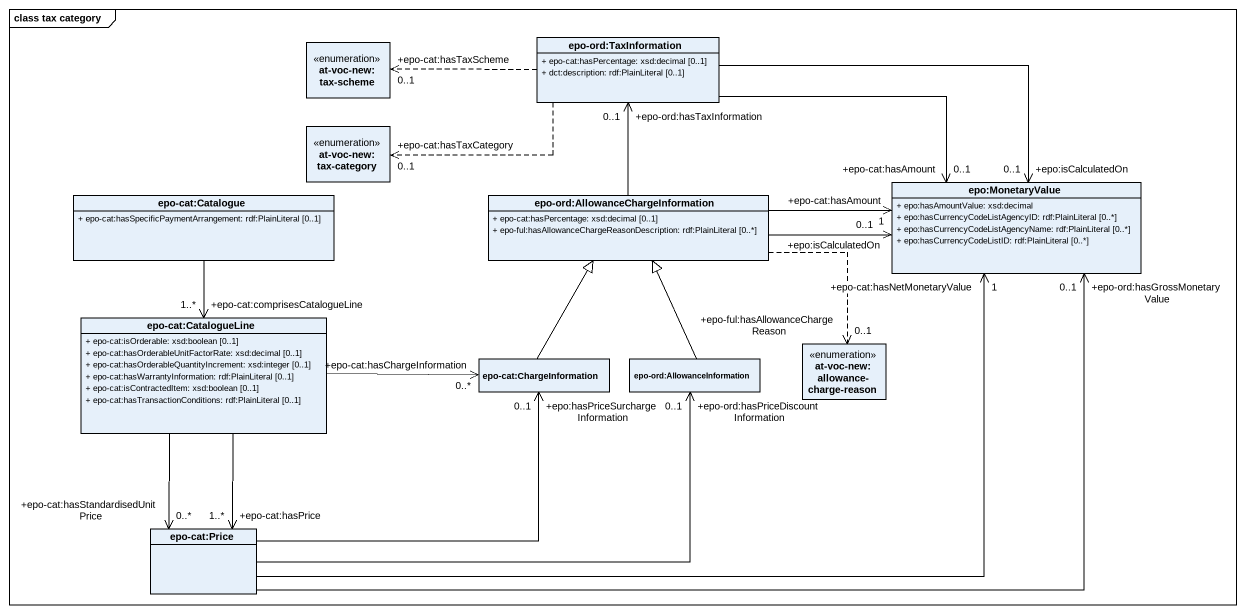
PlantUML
@startuml
mainframe class tax category
hide circle
hide empty members
skinparam classAttributeIconSize 0
enum "at-voc-new:tax-scheme" as at_voc_new_tax_scheme
class "epo-ord:TaxInformation" as epo_ord_TaxInformation {
  + epo-cat:hasPercentage: xsd:decimal [0..1]
  + dct:description: rdf:PlainLiteral [0..1]
}
enum "at-voc-new:tax-category" as at_voc_new_tax_category
class "epo:MonetaryValue" as epo_MonetaryValue {
  + epo:hasAmountValue: xsd:decimal
  + epo:hasCurrencyCodeListAgencyID: rdf:PlainLiteral [0..*]
  + epo:hasCurrencyCodeListAgencyName: rdf:PlainLiteral [0..*]
  + epo:hasCurrencyCodeListID: rdf:PlainLiteral [0..*]
}
class "epo-cat:Catalogue" as epo_cat_Catalogue {
  + epo-cat:hasSpecificPaymentArrangement: rdf:PlainLiteral [0..1]
}
class "epo-ord:AllowanceChargeInformation" as epo_ord_AllowanceChargeInfor {
  + epo-cat:hasPercentage: xsd:decimal [0..1]
  + epo-ful:hasAllowanceChargeReasonDescription: rdf:PlainLiteral [0..*]
}
class "epo-cat:CatalogueLine" as epo_cat_CatalogueLine {
  + epo-cat:isOrderable: xsd:boolean [0..1]
  + epo-cat:hasOrderableUnitFactorRate: xsd:decimal [0..1]
  + epo-cat:hasOrderableQuantityIncrement: xsd:integer [0..1]
  + epo-cat:hasWarrantyInformation: rdf:PlainLiteral [0..1]
  + epo-cat:isContractedItem: xsd:boolean [0..1]
  + epo-cat:hasTransactionConditions: rdf:PlainLiteral [0..1]
}
class "epo-cat:ChargeInformation" as epo_cat_ChargeInformation
class "epo-ord:AllowanceInformation" as epo_ord_AllowanceInformation
enum "at-voc-new:allowance-charge-reason" as at_voc_new_allowance_charge
class "epo-cat:Price" as epo_cat_Price
epo_ord_TaxInformation .left.> "+epo-cat:hasTaxScheme\n0..1" at_voc_new_tax_scheme
epo_ord_TaxInformation .left.> "+epo-cat:hasTaxCategory\n0..1" at_voc_new_tax_category
epo_ord_TaxInformation -right-> "+epo-cat:hasAmount\n0..1" epo_MonetaryValue
epo_ord_TaxInformation -right-> "+epo:isCalculatedOn\n0..1" epo_MonetaryValue
epo_cat_Catalogue --> "+epo-cat:comprisesCatalogueLine\n1..*" epo_cat_CatalogueLine
epo_ord_AllowanceChargeInfor -up-> "+epo-ord:hasTaxInformation\n0..1" epo_ord_TaxInformation
epo_ord_AllowanceChargeInfor -right-> "+epo-cat:hasAmount\n1" epo_MonetaryValue
epo_ord_AllowanceChargeInfor -right-> "+epo:isCalculatedOn\n0..1" epo_MonetaryValue
epo_ord_AllowanceChargeInfor ..> "+epo-ful:hasAllowanceChargeReason\n0..1" at_voc_new_allowance_charge
epo_cat_CatalogueLine -right-> "+epo-cat:hasChargeInformation\n0..*" epo_cat_ChargeInformation
epo_cat_CatalogueLine --> "+epo-cat:hasPrice\n1..*" epo_cat_Price
epo_cat_CatalogueLine --> "+epo-cat:hasStandardisedUnitPrice\n0..*" epo_cat_Price
epo_cat_ChargeInformation -up-|> epo_ord_AllowanceChargeInfor
epo_ord_AllowanceInformation -up-|> epo_ord_AllowanceChargeInfor
epo_cat_Price -right-> "+epo-ord:hasGrossMonetaryValue\n0..1" epo_MonetaryValue
epo_cat_Price -right-> "+epo-cat:hasNetMonetaryValue\n1" epo_MonetaryValue
epo_cat_Price -right-> "+epo:hasPriceSurchargeInformation\n0..1" epo_cat_ChargeInformation
epo_cat_Price -right-> "+epo-ord:hasPriceDiscountInformation\n0..1" epo_ord_AllowanceInformation
@enduml
